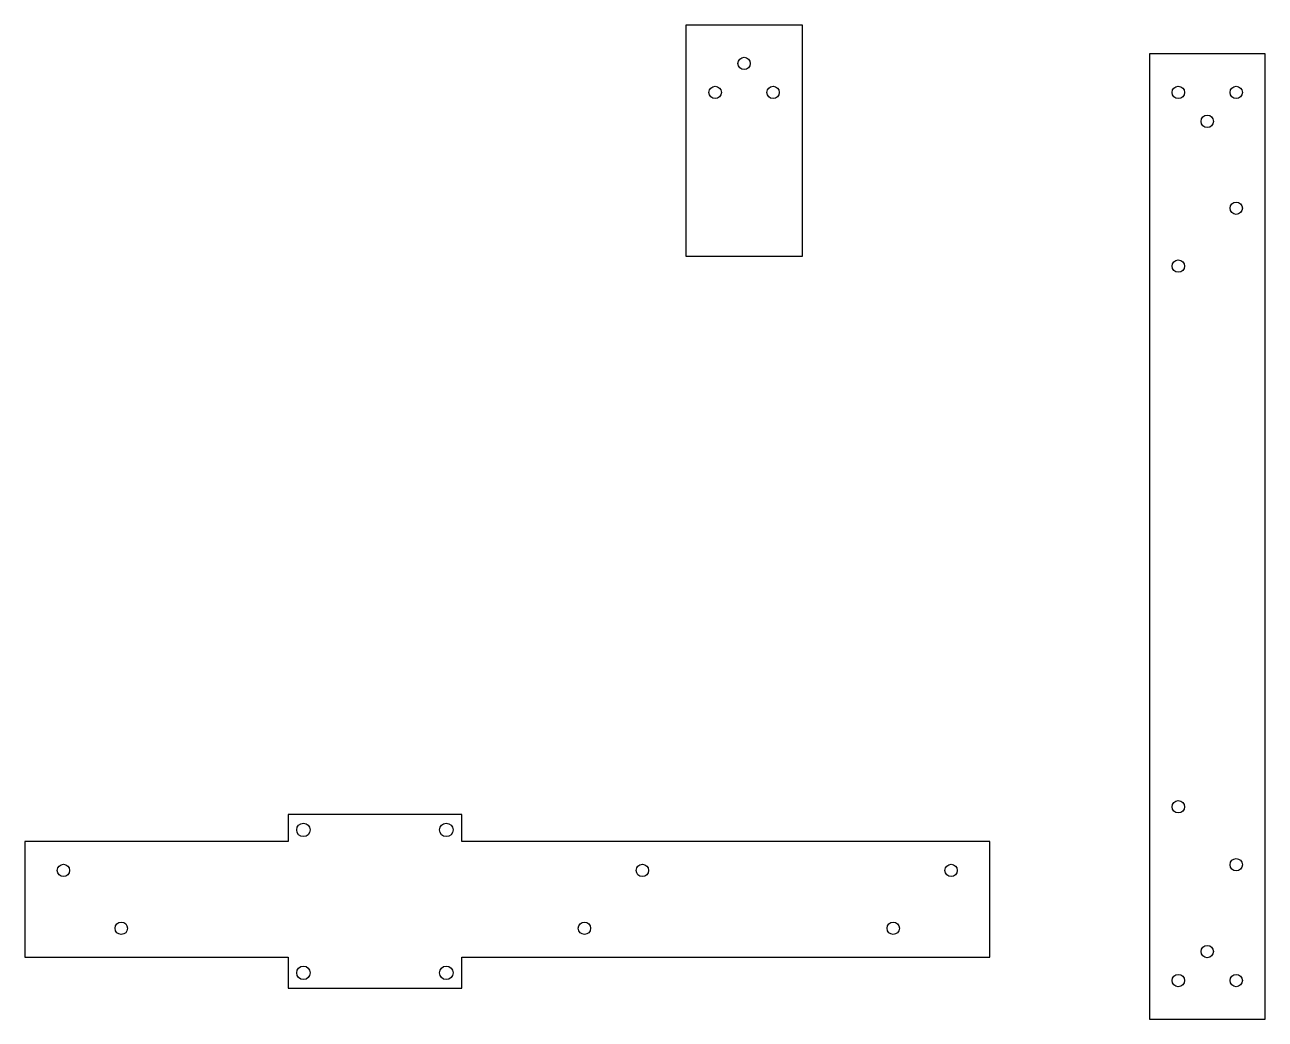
# Model space of a CAD drawing. Header units: millimetres. Extents: x -125 to 196, y -31 to 226.
import ezdxf

# ---------------------------------------------------------------- set-up
doc = ezdxf.new("R2010")
doc.units = ezdxf.units.MM
doc.layers.get('0').update_dxf_attribs({"linetype": 'CONTINUOUS'})

msp = doc.modelspace()

# ---------------------------------------------------------------- linework, layer by layer
for points in [[(46.36, 226.47), (76.36, 226.47), (76.36, 166.47), (46.36, 166.47)], [(196.36, 218.97), (166.36, 218.97), (166.36, -31.03), (196.36, -31.03)], [(-125, 15), (-125, -15), (-56.81, -15), (-56.81, -23.02), (-11.81, -23.02), (-11.81, -15), (125, -15), (125, 15), (-11.81, 15), (-11.81, 21.98), (-56.81, 21.98), (-56.81, 15)]]:
    msp.add_lwpolyline(points, close=True)
for centre, radius in [((61.36, 216.47), 1.6), ((53.86, 208.97), 1.6), ((68.86, 208.97), 1.6), ((173.86, 208.97), 1.6), ((188.86, 208.97), 1.6), ((181.36, 201.47), 1.6), ((188.86, 178.97), 1.6), ((173.86, 163.97), 1.6), ((173.86, 23.97), 1.6), ((-52.81, 17.98), 1.75), ((-15.81, 17.98), 1.75), ((188.86, 8.97), 1.6), ((-115, 7.5), 1.6), ((35, 7.5), 1.6), ((115, 7.5), 1.6), ((-100, -7.5), 1.6), ((20, -7.5), 1.6), ((100, -7.5), 1.6), ((181.36, -13.53), 1.6), ((-52.81, -19.02), 1.75), ((-15.81, -19.02), 1.75), ((173.86, -21.03), 1.6), ((188.86, -21.03), 1.6)]:
    msp.add_circle(centre, radius)

doc.saveas('drawing.dxf')
